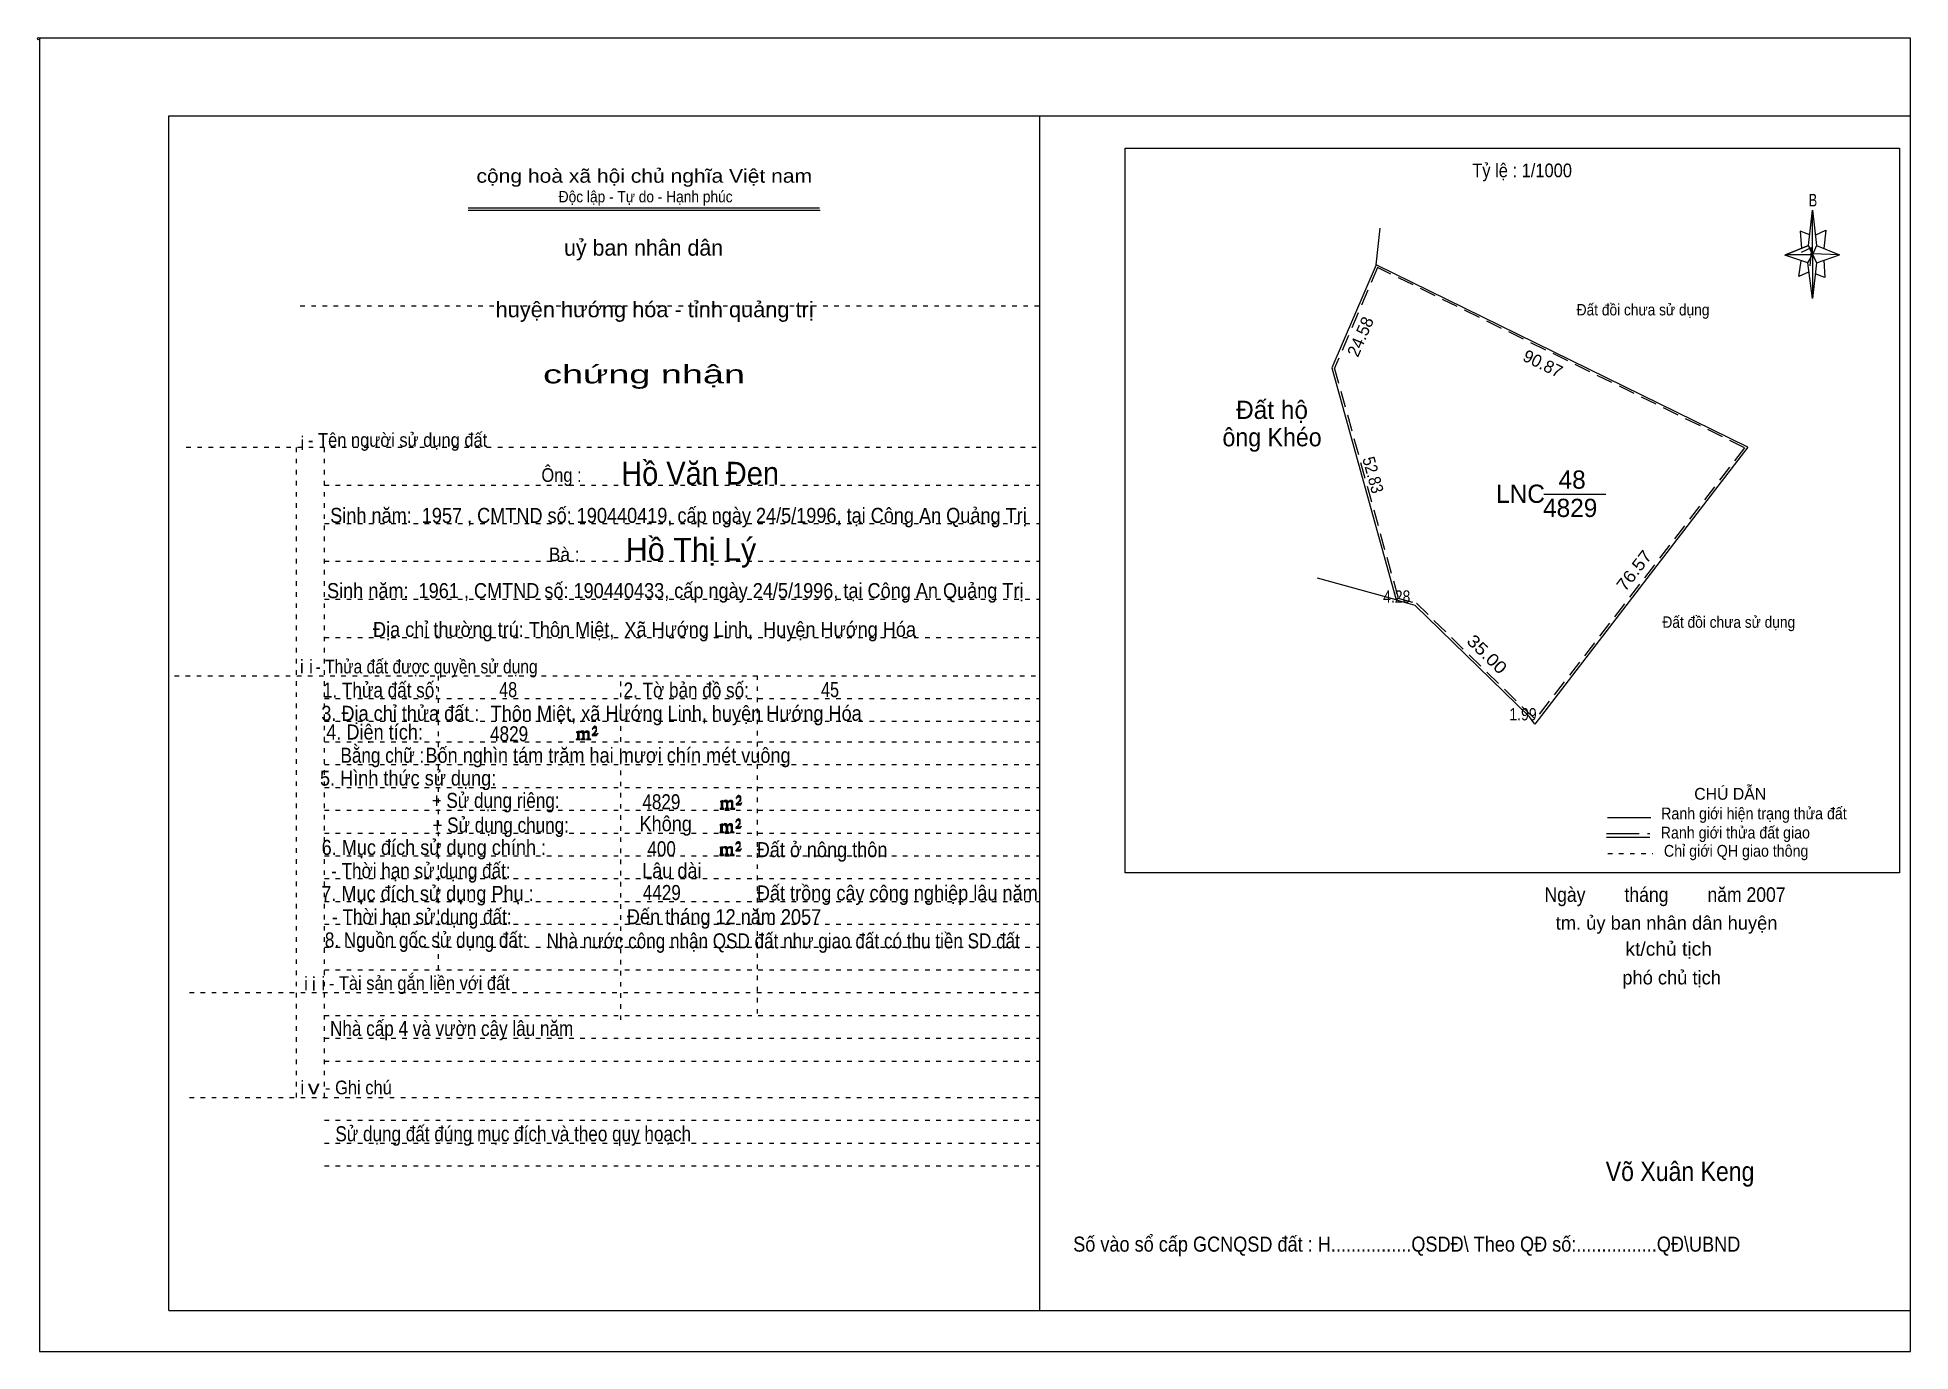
# Model space of a CAD drawing. Header units: centimetres. Extents: x -1.6 to 39.5, y -3.3 to 25.5.
import ezdxf
from ezdxf.enums import TextEntityAlignment as Align

# ---------------------------------------------------------------- set-up
doc = ezdxf.new("R2010")
doc.units = ezdxf.units.CM
doc.header["$LTSCALE"] = 0.12
for name, pattern in [('DOTTED', [1.5, 0.3, -1.2]), ('LONG_DASHED', [7.5, 6, -1.5]), ('MEDIUM_DASHED', [4.5, 3, -1.5])]:
    doc.linetypes.add(name, pattern=pattern)
for name, color, linetype, lineweight in [('1', 7, 'DOTTED', 13), ('10', 7, 'Continuous', 13), ('13', 7, 'Continuous', 13), ('4', 7, 'Continuous', 13), ('5', 7, 'Continuous', 13), ('50', 7, 'Continuous', 13)]:
    doc.layers.add(name, color=color, linetype=linetype, lineweight=lineweight)
doc.layers.add('30', color=7, linetype='Continuous')

msp = doc.modelspace()

# ---------------------------------------------------------------- hatches: boundary and pattern name
at = {"layer": '50'}
for points in [[(10.27, 10.13), (10.27, 10.12), (10.27, 10.11), (10.25, 10.11), (10.24, 10.11), (10.24, 10.1), (10.33, 10.1), (10.33, 10.11), (10.32, 10.11), (10.31, 10.11), (10.31, 10.12), (10.31, 10.13), (10.31, 10.24), (10.31, 10.25), (10.32, 10.26), (10.34, 10.26), (10.35, 10.26), (10.36, 10.26), (10.37, 10.25), (10.39, 10.22), (10.39, 10.13), (10.37, 10.12), (10.37, 10.11), (10.36, 10.11), (10.35, 10.11), (10.35, 10.1), (10.44, 10.1), (10.44, 10.11), (10.43, 10.11), (10.42, 10.11), (10.42, 10.12), (10.42, 10.13), (10.42, 10.24), (10.44, 10.26), (10.45, 10.26), (10.46, 10.26), (10.49, 10.26), (10.49, 10.25), (10.5, 10.24), (10.5, 10.22), (10.5, 10.13), (10.5, 10.12), (10.49, 10.11), (10.49, 10.11), (10.47, 10.11), (10.47, 10.1), (10.56, 10.1), (10.56, 10.11), (10.55, 10.11), (10.54, 10.11), (10.53, 10.12), (10.53, 10.13), (10.53, 10.2), (10.53, 10.25), (10.53, 10.26), (10.52, 10.27), (10.5, 10.28), (10.47, 10.28), (10.46, 10.28), (10.44, 10.27), (10.41, 10.25), (10.41, 10.26), (10.4, 10.28), (10.39, 10.28), (10.37, 10.28), (10.35, 10.28), (10.34, 10.28), (10.32, 10.26), (10.31, 10.26), (10.31, 10.25), (10.31, 10.25), (10.31, 10.26), (10.31, 10.28), (10.24, 10.26), (10.24, 10.26), (10.25, 10.26), (10.27, 10.25), (10.27, 10.24), (10.27, 10.23)], [(10.69, 10.19), (10.72, 10.24), (10.72, 10.24), (10.71, 10.22), (10.69, 10.22), (10.68, 10.22), (10.63, 10.22), (10.66, 10.26), (10.67, 10.27), (10.69, 10.28), (10.69, 10.3), (10.69, 10.32), (10.69, 10.34), (10.69, 10.35), (10.69, 10.37), (10.68, 10.38), (10.67, 10.38), (10.66, 10.39), (10.65, 10.39), (10.63, 10.38), (10.63, 10.38), (10.62, 10.37), (10.61, 10.35), (10.59, 10.33), (10.61, 10.33), (10.61, 10.35), (10.62, 10.35), (10.63, 10.36), (10.65, 10.36), (10.66, 10.36), (10.67, 10.35), (10.68, 10.35), (10.68, 10.32), (10.68, 10.3), (10.66, 10.28), (10.66, 10.26), (10.65, 10.25), (10.59, 10.2), (10.59, 10.19)], [(13.42, 8.61), (13.42, 8.6), (13.42, 8.59), (13.41, 8.59), (13.4, 8.59), (13.4, 8.57), (13.48, 8.57), (13.48, 8.59), (13.47, 8.59), (13.46, 8.59), (13.46, 8.6), (13.46, 8.61), (13.46, 8.72), (13.46, 8.73), (13.47, 8.74), (13.5, 8.74), (13.51, 8.74), (13.52, 8.74), (13.53, 8.73), (13.54, 8.69), (13.54, 8.61), (13.53, 8.6), (13.53, 8.59), (13.52, 8.59), (13.51, 8.59), (13.51, 8.57), (13.6, 8.57), (13.6, 8.59), (13.58, 8.59), (13.57, 8.59), (13.57, 8.6), (13.57, 8.61), (13.57, 8.72), (13.6, 8.74), (13.61, 8.74), (13.62, 8.74), (13.64, 8.74), (13.64, 8.73), (13.65, 8.72), (13.65, 8.69), (13.65, 8.61), (13.65, 8.6), (13.64, 8.59), (13.64, 8.59), (13.63, 8.59), (13.63, 8.57), (13.72, 8.57), (13.72, 8.59), (13.7, 8.59), (13.69, 8.59), (13.68, 8.6), (13.68, 8.61), (13.68, 8.68), (13.68, 8.73), (13.68, 8.74), (13.67, 8.75), (13.65, 8.76), (13.63, 8.76), (13.62, 8.76), (13.6, 8.75), (13.56, 8.73), (13.56, 8.74), (13.55, 8.76), (13.54, 8.76), (13.53, 8.76), (13.51, 8.76), (13.5, 8.76), (13.47, 8.74), (13.46, 8.74), (13.46, 8.73), (13.46, 8.73), (13.46, 8.74), (13.46, 8.76), (13.4, 8.74), (13.4, 8.74), (13.41, 8.74), (13.42, 8.73), (13.42, 8.72), (13.42, 8.71)], [(13.85, 8.67), (13.87, 8.72), (13.87, 8.72), (13.86, 8.69), (13.85, 8.69), (13.84, 8.69), (13.78, 8.69), (13.82, 8.74), (13.83, 8.75), (13.85, 8.76), (13.85, 8.78), (13.85, 8.79), (13.85, 8.82), (13.85, 8.83), (13.85, 8.85), (13.84, 8.86), (13.83, 8.86), (13.82, 8.87), (13.8, 8.87), (13.78, 8.86), (13.78, 8.86), (13.77, 8.85), (13.76, 8.83), (13.75, 8.81), (13.76, 8.81), (13.76, 8.83), (13.77, 8.83), (13.78, 8.84), (13.8, 8.84), (13.82, 8.84), (13.83, 8.83), (13.84, 8.83), (13.84, 8.79), (13.84, 8.78), (13.82, 8.76), (13.82, 8.74), (13.8, 8.73), (13.75, 8.68), (13.75, 8.67)], [(13.41, 8.09), (13.41, 8.08), (13.41, 8.07), (13.4, 8.07), (13.39, 8.07), (13.39, 8.06), (13.48, 8.06), (13.48, 8.07), (13.47, 8.07), (13.45, 8.07), (13.45, 8.08), (13.45, 8.09), (13.45, 8.2), (13.45, 8.21), (13.47, 8.23), (13.49, 8.23), (13.5, 8.23), (13.51, 8.23), (13.52, 8.21), (13.53, 8.18), (13.53, 8.09), (13.52, 8.08), (13.52, 8.07), (13.51, 8.07), (13.5, 8.07), (13.5, 8.06), (13.59, 8.06), (13.59, 8.07), (13.58, 8.07), (13.57, 8.07), (13.57, 8.08), (13.57, 8.09), (13.57, 8.2), (13.59, 8.23), (13.6, 8.23), (13.61, 8.23), (13.63, 8.23), (13.63, 8.21), (13.64, 8.2), (13.64, 8.18), (13.64, 8.09), (13.64, 8.08), (13.63, 8.07), (13.63, 8.07), (13.62, 8.07), (13.62, 8.06), (13.71, 8.06), (13.71, 8.07), (13.7, 8.07), (13.69, 8.07), (13.67, 8.08), (13.67, 8.09), (13.67, 8.17), (13.67, 8.21), (13.67, 8.23), (13.66, 8.24), (13.64, 8.25), (13.62, 8.25), (13.61, 8.25), (13.59, 8.24), (13.55, 8.21), (13.55, 8.23), (13.54, 8.25), (13.53, 8.25), (13.52, 8.25), (13.5, 8.25), (13.49, 8.25), (13.47, 8.23), (13.45, 8.23), (13.45, 8.21), (13.45, 8.21), (13.45, 8.23), (13.45, 8.25), (13.39, 8.23), (13.39, 8.23), (13.4, 8.23), (13.41, 8.21), (13.41, 8.2), (13.41, 8.19)], [(13.84, 8.16), (13.86, 8.2), (13.86, 8.2), (13.85, 8.18), (13.84, 8.18), (13.83, 8.18), (13.77, 8.18), (13.81, 8.23), (13.82, 8.24), (13.84, 8.25), (13.84, 8.27), (13.84, 8.28), (13.84, 8.3), (13.84, 8.31), (13.84, 8.34), (13.83, 8.35), (13.82, 8.35), (13.81, 8.36), (13.8, 8.36), (13.77, 8.35), (13.77, 8.35), (13.76, 8.34), (13.75, 8.31), (13.74, 8.29), (13.75, 8.29), (13.75, 8.31), (13.76, 8.31), (13.77, 8.33), (13.8, 8.33), (13.81, 8.33), (13.82, 8.31), (13.83, 8.31), (13.83, 8.28), (13.83, 8.27), (13.81, 8.25), (13.81, 8.23), (13.8, 8.21), (13.74, 8.17), (13.74, 8.16)], [(13.84, 7.66), (13.86, 7.71), (13.86, 7.71), (13.85, 7.68), (13.84, 7.68), (13.83, 7.68), (13.77, 7.68), (13.81, 7.73), (13.82, 7.74), (13.84, 7.75), (13.84, 7.77), (13.84, 7.78), (13.84, 7.81), (13.84, 7.82), (13.84, 7.84), (13.83, 7.85), (13.82, 7.85), (13.81, 7.86), (13.79, 7.86), (13.77, 7.85), (13.77, 7.85), (13.76, 7.84), (13.75, 7.82), (13.74, 7.8), (13.75, 7.8), (13.75, 7.82), (13.76, 7.82), (13.77, 7.83), (13.79, 7.83), (13.81, 7.83), (13.82, 7.82), (13.83, 7.82), (13.83, 7.78), (13.83, 7.77), (13.81, 7.75), (13.81, 7.73), (13.79, 7.72), (13.74, 7.67), (13.74, 7.66)], [(13.41, 7.6), (13.41, 7.59), (13.41, 7.58), (13.4, 7.58), (13.39, 7.58), (13.39, 7.56), (13.47, 7.56), (13.47, 7.58), (13.46, 7.58), (13.45, 7.58), (13.45, 7.59), (13.45, 7.6), (13.45, 7.71), (13.45, 7.72), (13.46, 7.73), (13.49, 7.73), (13.5, 7.73), (13.51, 7.73), (13.52, 7.72), (13.53, 7.68), (13.53, 7.6), (13.52, 7.59), (13.52, 7.58), (13.51, 7.58), (13.5, 7.58), (13.5, 7.56), (13.59, 7.56), (13.59, 7.58), (13.57, 7.58), (13.56, 7.58), (13.56, 7.59), (13.56, 7.6), (13.56, 7.71), (13.59, 7.73), (13.6, 7.73), (13.61, 7.73), (13.63, 7.73), (13.63, 7.72), (13.64, 7.71), (13.64, 7.68), (13.64, 7.6), (13.64, 7.59), (13.63, 7.58), (13.63, 7.58), (13.62, 7.58), (13.62, 7.56), (13.71, 7.56), (13.71, 7.58), (13.69, 7.58), (13.68, 7.58), (13.67, 7.59), (13.67, 7.6), (13.67, 7.67), (13.67, 7.72), (13.67, 7.73), (13.66, 7.74), (13.64, 7.75), (13.62, 7.75), (13.61, 7.75), (13.59, 7.74), (13.55, 7.72), (13.55, 7.73), (13.54, 7.75), (13.53, 7.75), (13.52, 7.75), (13.5, 7.75), (13.49, 7.75), (13.46, 7.73), (13.45, 7.73), (13.45, 7.72), (13.45, 7.72), (13.45, 7.73), (13.45, 7.75), (13.39, 7.73), (13.39, 7.73), (13.4, 7.73), (13.41, 7.72), (13.41, 7.71), (13.41, 7.7)]]:
    msp.add_hatch(color=256, dxfattribs=at).paths.add_polyline_path(points)

# ---------------------------------------------------------------- linework, layer by layer
at = {"layer": '1', "linetype": 'Continuous'}
for p, q in [((1.31, -2.42), (1.31, 23.78)), ((1.31, 23.78), (39.51, 23.78)), ((20.41, -2.42), (20.41, 23.78)), ((39.51, -2.42), (39.51, 23.78)), ((7.87, 21.76), (15.58, 21.76)), ((7.87, 21.71), (15.59, 21.71)), ((37.26, 20.55), (36.75, 20.72)), ((1.31, -2.42), (39.51, -2.42))]:
    msp.add_line(p, q, dxfattribs=at)
at = {"layer": '1'}
for p, q in [((4.19, 19.61), (20.41, 19.61)), ((1.69, 16.51), (20.41, 16.51)), ((4.11, 2.25), (4.11, 16.51)), ((4.72, 2.25), (4.72, 16.51)), ((4.72, 15.68), (20.41, 15.68)), ((4.72, 14.84), (20.41, 14.84)), ((4.72, 14.01), (20.41, 14.01)), ((4.72, 13.18), (20.41, 13.18)), ((4.72, 12.34), (20.41, 12.34)), ((1.43, 11.5), (20.41, 11.5)), ((7.22, 5.05), (7.22, 11.5)), ((11.22, 3.95), (11.22, 11.5)), ((14.22, 4.09), (14.22, 11.5)), ((4.72, 11), (20.41, 11)), ((4.72, 10.5), (20.41, 10.5)), ((4.72, 10.05), (20.41, 10.05)), ((4.72, 9.55), (20.41, 9.55)), ((4.72, 9.05), (20.41, 9.05)), ((4.72, 8.55), (20.41, 8.55)), ((4.72, 8.05), (20.41, 8.05)), ((4.72, 7.55), (20.41, 7.55)), ((4.72, 7.05), (20.41, 7.05)), ((4.72, 6.55), (20.41, 6.55)), ((4.72, 6.05), (20.41, 6.05)), ((4.72, 5.55), (20.41, 5.55)), ((4.72, 5.05), (20.41, 5.05)), ((1.76, 4.55), (20.41, 4.55)), ((4.72, 4.05), (20.41, 4.05)), ((4.72, 3.55), (20.41, 3.55)), ((4.72, 3.05), (20.41, 3.05)), ((1.76, 2.25), (20.41, 2.25)), ((4.72, 1.75), (20.41, 1.75)), ((4.72, 1.25), (20.41, 1.25)), ((4.72, 0.75), (20.41, 0.75))]:
    msp.add_line(p, q, dxfattribs=at)
at = {"layer": '1', "linetype": 'Continuous'}
msp.add_lwpolyline([(-1.53, -3.32), (39.51, -3.32), (39.51, 25.48), (-1.53, 25.48)], close=True, dxfattribs=at)
msp.add_lwpolyline([(37.27, 20.35), (37.06, 20.25), (37.11, 20.6)], dxfattribs=at)
at = {"layer": '10'}
for p, q in [((27.79, 20.51), (27.88, 21.31)), ((27.79, 20.51), (26.82, 18.25)), ((35.94, 16.51), (27.79, 20.51)), ((26.82, 18.25), (28.23, 13.16)), ((35.94, 16.51), (31.27, 10.44)), ((28.23, 13.16), (26.5, 13.64)), ((31.27, 10.44), (31.15, 10.6))]:
    msp.add_line(p, q, dxfattribs=at)
at = {"layer": '10', "linetype": 'MEDIUM_DASHED'}
for p, q in [((26.87, 18.26), (28.28, 13.17)), ((35.87, 16.5), (31.28, 10.54))]:
    msp.add_line(p, q, dxfattribs=at)
for points in [[(35.87, 16.5), (27.82, 20.45), (26.87, 18.23)], [(28.24, 13.21), (28.67, 13.09), (31.28, 10.54)]]:
    msp.add_lwpolyline(points, dxfattribs=at)
at = {"layer": '10'}
msp.add_lwpolyline([(28.23, 13.16), (28.64, 13.05), (31.15, 10.6)], dxfattribs=at)
at = {"layer": '13'}
msp.add_line((31.47, 15.48), (32.83, 15.48), dxfattribs=at)
at = {"layer": '4'}
for p, q in [((32.86, 8.39), (33.81, 8.39)), ((32.84, 7.96), (33.79, 7.96))]:
    msp.add_line(p, q, dxfattribs=at)
at = {"layer": '4', "linetype": 'LONG_DASHED'}
msp.add_line((32.84, 8.04), (33.79, 8.04), dxfattribs=at)
at = {"layer": '4', "linetype": 'DOTTED'}
msp.add_line((32.87, 7.6), (33.86, 7.6), dxfattribs=at)
at = {"layer": '4'}
msp.add_lwpolyline([(22.28, 23.07), (39.27, 23.07), (39.27, 7.18), (22.28, 7.18)], close=True, dxfattribs=at)
msp.add_circle((-1.55, 25.47), 0.025, dxfattribs=at)
at = {"layer": '5'}
for p, q in [((37.27, 20.93), (37.36, 21.71)), ((37.45, 20.55), (37.36, 19.77)), ((37.45, 20.93), (37.95, 20.73)), ((37.61, 20.61), (37.63, 20.23)), ((37.63, 20.23), (37.42, 20.31))]:
    msp.add_line(p, q, dxfattribs=at)
for points in [[(37.36, 21.71), (37.45, 20.93), (37.36, 20.73)], [(37.36, 20.73), (36.77, 20.73), (37.27, 20.93), (37.45, 20.55), (37.95, 20.73), (37.36, 20.75)], [(37.36, 20.73), (37.36, 19.77), (37.26, 20.55)]]:
    msp.add_lwpolyline(points, close=True, dxfattribs=at)
for points in [[(37.3, 21.17), (37.09, 21.25), (37.12, 20.87)], [(37.43, 21.17), (37.65, 21.27), (37.61, 20.87)], [(37.36, 20.73), (37.27, 20.93), (36.77, 20.73)], [(37.12, 20.79), (37.34, 20.89), (37.3, 20.49)], [(37.36, 20.73), (37.45, 20.55), (37.95, 20.73)]]:
    msp.add_lwpolyline(points, dxfattribs=at)
at = {"layer": '50'}
for points in [[(10.27, 10.13), (10.27, 10.12), (10.27, 10.11), (10.25, 10.11), (10.24, 10.11), (10.24, 10.1), (10.33, 10.1), (10.33, 10.11), (10.32, 10.11), (10.31, 10.11), (10.31, 10.12), (10.31, 10.13), (10.31, 10.24), (10.31, 10.25), (10.32, 10.26), (10.34, 10.26), (10.35, 10.26), (10.36, 10.26), (10.37, 10.25), (10.39, 10.22), (10.39, 10.13), (10.37, 10.12), (10.37, 10.11), (10.36, 10.11), (10.35, 10.11), (10.35, 10.1), (10.44, 10.1), (10.44, 10.11), (10.43, 10.11), (10.42, 10.11), (10.42, 10.12), (10.42, 10.13), (10.42, 10.24), (10.44, 10.26), (10.45, 10.26), (10.46, 10.26), (10.49, 10.26), (10.49, 10.25), (10.5, 10.24), (10.5, 10.22), (10.5, 10.13), (10.5, 10.12), (10.49, 10.11), (10.49, 10.11), (10.47, 10.11), (10.47, 10.1), (10.56, 10.1), (10.56, 10.11), (10.55, 10.11), (10.54, 10.11), (10.53, 10.12), (10.53, 10.13), (10.53, 10.2), (10.53, 10.25), (10.53, 10.26), (10.52, 10.27), (10.5, 10.28), (10.47, 10.28), (10.46, 10.28), (10.44, 10.27), (10.41, 10.25), (10.41, 10.26), (10.4, 10.28), (10.39, 10.28), (10.37, 10.28), (10.35, 10.28), (10.34, 10.28), (10.32, 10.26), (10.31, 10.26), (10.31, 10.25), (10.31, 10.25), (10.31, 10.26), (10.31, 10.28), (10.24, 10.26), (10.24, 10.26), (10.25, 10.26), (10.27, 10.25), (10.27, 10.24), (10.27, 10.23)], [(10.69, 10.19), (10.72, 10.24), (10.72, 10.24), (10.71, 10.22), (10.69, 10.22), (10.68, 10.22), (10.63, 10.22), (10.66, 10.26), (10.67, 10.27), (10.69, 10.28), (10.69, 10.3), (10.69, 10.32), (10.69, 10.34), (10.69, 10.35), (10.69, 10.37), (10.68, 10.38), (10.67, 10.38), (10.66, 10.39), (10.65, 10.39), (10.63, 10.38), (10.63, 10.38), (10.62, 10.37), (10.61, 10.35), (10.59, 10.33), (10.61, 10.33), (10.61, 10.35), (10.62, 10.35), (10.63, 10.36), (10.65, 10.36), (10.66, 10.36), (10.67, 10.35), (10.68, 10.35), (10.68, 10.32), (10.68, 10.3), (10.66, 10.28), (10.66, 10.26), (10.65, 10.25), (10.59, 10.2), (10.59, 10.19)], [(13.42, 8.61), (13.42, 8.6), (13.42, 8.59), (13.41, 8.59), (13.4, 8.59), (13.4, 8.57), (13.48, 8.57), (13.48, 8.59), (13.47, 8.59), (13.46, 8.59), (13.46, 8.6), (13.46, 8.61), (13.46, 8.72), (13.46, 8.73), (13.47, 8.74), (13.5, 8.74), (13.51, 8.74), (13.52, 8.74), (13.53, 8.73), (13.54, 8.69), (13.54, 8.61), (13.53, 8.6), (13.53, 8.59), (13.52, 8.59), (13.51, 8.59), (13.51, 8.57), (13.6, 8.57), (13.6, 8.59), (13.58, 8.59), (13.57, 8.59), (13.57, 8.6), (13.57, 8.61), (13.57, 8.72), (13.6, 8.74), (13.61, 8.74), (13.62, 8.74), (13.64, 8.74), (13.64, 8.73), (13.65, 8.72), (13.65, 8.69), (13.65, 8.61), (13.65, 8.6), (13.64, 8.59), (13.64, 8.59), (13.63, 8.59), (13.63, 8.57), (13.72, 8.57), (13.72, 8.59), (13.7, 8.59), (13.69, 8.59), (13.68, 8.6), (13.68, 8.61), (13.68, 8.68), (13.68, 8.73), (13.68, 8.74), (13.67, 8.75), (13.65, 8.76), (13.63, 8.76), (13.62, 8.76), (13.6, 8.75), (13.56, 8.73), (13.56, 8.74), (13.55, 8.76), (13.54, 8.76), (13.53, 8.76), (13.51, 8.76), (13.5, 8.76), (13.47, 8.74), (13.46, 8.74), (13.46, 8.73), (13.46, 8.73), (13.46, 8.74), (13.46, 8.76), (13.4, 8.74), (13.4, 8.74), (13.41, 8.74), (13.42, 8.73), (13.42, 8.72), (13.42, 8.71)], [(13.85, 8.67), (13.87, 8.72), (13.87, 8.72), (13.86, 8.69), (13.85, 8.69), (13.84, 8.69), (13.78, 8.69), (13.82, 8.74), (13.83, 8.75), (13.85, 8.76), (13.85, 8.78), (13.85, 8.79), (13.85, 8.82), (13.85, 8.83), (13.85, 8.85), (13.84, 8.86), (13.83, 8.86), (13.82, 8.87), (13.8, 8.87), (13.78, 8.86), (13.78, 8.86), (13.77, 8.85), (13.76, 8.83), (13.75, 8.81), (13.76, 8.81), (13.76, 8.83), (13.77, 8.83), (13.78, 8.84), (13.8, 8.84), (13.82, 8.84), (13.83, 8.83), (13.84, 8.83), (13.84, 8.79), (13.84, 8.78), (13.82, 8.76), (13.82, 8.74), (13.8, 8.73), (13.75, 8.68), (13.75, 8.67)], [(13.41, 8.09), (13.41, 8.08), (13.41, 8.07), (13.4, 8.07), (13.39, 8.07), (13.39, 8.06), (13.48, 8.06), (13.48, 8.07), (13.47, 8.07), (13.45, 8.07), (13.45, 8.08), (13.45, 8.09), (13.45, 8.2), (13.45, 8.21), (13.47, 8.23), (13.49, 8.23), (13.5, 8.23), (13.51, 8.23), (13.52, 8.21), (13.53, 8.18), (13.53, 8.09), (13.52, 8.08), (13.52, 8.07), (13.51, 8.07), (13.5, 8.07), (13.5, 8.06), (13.59, 8.06), (13.59, 8.07), (13.58, 8.07), (13.57, 8.07), (13.57, 8.08), (13.57, 8.09), (13.57, 8.2), (13.59, 8.23), (13.6, 8.23), (13.61, 8.23), (13.63, 8.23), (13.63, 8.21), (13.64, 8.2), (13.64, 8.18), (13.64, 8.09), (13.64, 8.08), (13.63, 8.07), (13.63, 8.07), (13.62, 8.07), (13.62, 8.06), (13.71, 8.06), (13.71, 8.07), (13.7, 8.07), (13.69, 8.07), (13.67, 8.08), (13.67, 8.09), (13.67, 8.17), (13.67, 8.21), (13.67, 8.23), (13.66, 8.24), (13.64, 8.25), (13.62, 8.25), (13.61, 8.25), (13.59, 8.24), (13.55, 8.21), (13.55, 8.23), (13.54, 8.25), (13.53, 8.25), (13.52, 8.25), (13.5, 8.25), (13.49, 8.25), (13.47, 8.23), (13.45, 8.23), (13.45, 8.21), (13.45, 8.21), (13.45, 8.23), (13.45, 8.25), (13.39, 8.23), (13.39, 8.23), (13.4, 8.23), (13.41, 8.21), (13.41, 8.2), (13.41, 8.19)], [(13.84, 8.16), (13.86, 8.2), (13.86, 8.2), (13.85, 8.18), (13.84, 8.18), (13.83, 8.18), (13.77, 8.18), (13.81, 8.23), (13.82, 8.24), (13.84, 8.25), (13.84, 8.27), (13.84, 8.28), (13.84, 8.3), (13.84, 8.31), (13.84, 8.34), (13.83, 8.35), (13.82, 8.35), (13.81, 8.36), (13.8, 8.36), (13.77, 8.35), (13.77, 8.35), (13.76, 8.34), (13.75, 8.31), (13.74, 8.29), (13.75, 8.29), (13.75, 8.31), (13.76, 8.31), (13.77, 8.33), (13.8, 8.33), (13.81, 8.33), (13.82, 8.31), (13.83, 8.31), (13.83, 8.28), (13.83, 8.27), (13.81, 8.25), (13.81, 8.23), (13.8, 8.21), (13.74, 8.17), (13.74, 8.16)], [(13.84, 7.66), (13.86, 7.71), (13.86, 7.71), (13.85, 7.68), (13.84, 7.68), (13.83, 7.68), (13.77, 7.68), (13.81, 7.73), (13.82, 7.74), (13.84, 7.75), (13.84, 7.77), (13.84, 7.78), (13.84, 7.81), (13.84, 7.82), (13.84, 7.84), (13.83, 7.85), (13.82, 7.85), (13.81, 7.86), (13.79, 7.86), (13.77, 7.85), (13.77, 7.85), (13.76, 7.84), (13.75, 7.82), (13.74, 7.8), (13.75, 7.8), (13.75, 7.82), (13.76, 7.82), (13.77, 7.83), (13.79, 7.83), (13.81, 7.83), (13.82, 7.82), (13.83, 7.82), (13.83, 7.78), (13.83, 7.77), (13.81, 7.75), (13.81, 7.73), (13.79, 7.72), (13.74, 7.67), (13.74, 7.66)], [(13.41, 7.6), (13.41, 7.59), (13.41, 7.58), (13.4, 7.58), (13.39, 7.58), (13.39, 7.56), (13.47, 7.56), (13.47, 7.58), (13.46, 7.58), (13.45, 7.58), (13.45, 7.59), (13.45, 7.6), (13.45, 7.71), (13.45, 7.72), (13.46, 7.73), (13.49, 7.73), (13.5, 7.73), (13.51, 7.73), (13.52, 7.72), (13.53, 7.68), (13.53, 7.6), (13.52, 7.59), (13.52, 7.58), (13.51, 7.58), (13.5, 7.58), (13.5, 7.56), (13.59, 7.56), (13.59, 7.58), (13.57, 7.58), (13.56, 7.58), (13.56, 7.59), (13.56, 7.6), (13.56, 7.71), (13.59, 7.73), (13.6, 7.73), (13.61, 7.73), (13.63, 7.73), (13.63, 7.72), (13.64, 7.71), (13.64, 7.68), (13.64, 7.6), (13.64, 7.59), (13.63, 7.58), (13.63, 7.58), (13.62, 7.58), (13.62, 7.56), (13.71, 7.56), (13.71, 7.58), (13.69, 7.58), (13.68, 7.58), (13.67, 7.59), (13.67, 7.6), (13.67, 7.67), (13.67, 7.72), (13.67, 7.73), (13.66, 7.74), (13.64, 7.75), (13.62, 7.75), (13.61, 7.75), (13.59, 7.74), (13.55, 7.72), (13.55, 7.73), (13.54, 7.75), (13.53, 7.75), (13.52, 7.75), (13.5, 7.75), (13.49, 7.75), (13.46, 7.73), (13.45, 7.73), (13.45, 7.72), (13.45, 7.72), (13.45, 7.73), (13.45, 7.75), (13.39, 7.73), (13.39, 7.73), (13.4, 7.73), (13.41, 7.72), (13.41, 7.71), (13.41, 7.7)]]:
    msp.add_lwpolyline(points, close=True, dxfattribs=at)

# ---------------------------------------------------------------- texts
at = {"layer": '1'}
for s, height, width, p in [('cộng hoà xã hội chủ nghĩa Việt nam', 0.3, 1.15, (11.735, 22.31)), ('Độc lập - Tự do - Hạnh phúc', 0.25, 0.9, (11.765, 21.88)), ('chứng nhận', 0.4, 1.55, (11.73, 17.91)), ('- Tên người sử dụng đất', 0.3, 0.9, (6.325, 16.52)), ('- Thửa đất được quyền sử dụng', 0.3, 0.85, (6.96, 11.55)), ('- Tài sản gắn liền với đất ', 0.3, 0.9, (6.85, 4.61)), ('v', 0.3, 1.3, (4.485, 2.32)), ('- Ghi chú', 0.3, 0.9, (5.465, 2.32))]:
    msp.add_text(s, height=height, dxfattribs=dict(at, width=width)).set_placement(p, align=Align.CENTER)
for s, height, p in [('uỷ ban nhân dân', 0.35, (11.72, 20.71)), ('i', 0.3, (4.235, 16.45)), ('i', 0.3, (4.225, 11.55)), ('i', 0.3, (4.425, 11.55)), ('i', 0.3, (4.315, 4.6)), ('i', 0.3, (4.485, 4.59)), ('i', 0.3, (4.695, 4.6)), ('i', 0.3, (4.235, 2.32))]:
    msp.add_text(s, height=height, dxfattribs=at).set_placement(p, align=Align.CENTER)
at = {"layer": '10'}
for s, height, width, p in [('Tỷ lệ : 1/1000', 0.3, 0.9, (30.99, 22.43)), ('Đất đồi chưa sử dụng ', 0.25, 0.9, (33.685, 19.4)), ('ông Khéo', 0.4, 0.95, (25.505, 16.53)), ('Hồ Văn Đen', 0.5, 0.95, (12.96, 15.69)), ('Đất đồi chưa sử dụng ', 0.25, 0.9, (35.565, 12.55)), ('Võ Xuân Keng', 0.42, 0.9, (34.455, 0.42))]:
    msp.add_text(s, height=height, dxfattribs=dict(at, width=width)).set_placement(p, align=Align.CENTER)
for s, height, p in [('Đất hộ', 0.4, (25.505, 17.13)), ('Hồ Thị Lý', 0.5, (12.76, 14.02))]:
    msp.add_text(s, height=height, dxfattribs=at).set_placement(p, align=Align.CENTER)
msp.add_text('LNC', height=0.4, dxfattribs=at).set_placement((31.49, 15.29), align=Align.RIGHT)
for s, p in [('48', (31.79, 15.6)), ('4829', (31.45, 14.98))]:
    msp.add_text(s, height=0.4, dxfattribs=at).set_placement(p)
at = {"layer": '30'}
for s, rotation, p in [('24.58', 66.804, (27.567, 18.882)), ('90.87', 333.869, (31.386, 18.221))]:
    msp.add_text(s, height=0.27, rotation=rotation, dxfattribs=at).set_placement(p, align=Align.CENTER)
for s, height, rotation, width, p in [('52.83', 0.2699, 285.501, 0.9, (27.592, 15.866)), ('76.57', 0.2699, 52.37, 1.1, (33.553, 13.723)), ('35.00', 0.27, 315.683, 1.15, (30.126, 11.873))]:
    msp.add_text(s, height=height, rotation=rotation, dxfattribs=dict(at, width=width)).set_placement(p, align=Align.CENTER)
at = {"layer": '30', "width": 0.85}
for s, p in [('4.28', (28.24, 13.1)), ('1.99', (31.01, 10.52))]:
    msp.add_text(s, height=0.27, dxfattribs=at).set_placement(p, align=Align.CENTER)
at = {"layer": '4'}
msp.add_text('CHÚ DẪN', height=0.2591, dxfattribs=at).set_placement((35.555, 8.78), align=Align.CENTER)
at = {"layer": '4', "width": 0.9}
for s, p in [('Ranh giới hiện trạng thửa đất', (36.075, 8.35)), ('Ranh giới thửa đất giao ', (35.71, 7.93)), ('Chỉ giới QH giao thông', (35.685, 7.53))]:
    msp.add_text(s, height=0.2591, dxfattribs=at).set_placement(p, align=Align.CENTER)
at = {"layer": '5', "width": 0.75}
msp.add_text('B', height=0.276, dxfattribs=at).set_placement((37.37, 21.79), align=Align.CENTER)
at = {"layer": '50'}
for s, height, width, p in [('  huyện hướng hóa - tỉnh quảng trị', 0.34, 1.05, (11.83, 19.36)), ('Ông :', 0.3, 0.9, (9.92, 15.75)), ('Sinh năm:  1957 , CMTND số: 190440419, cấp ngày 24/5/1996, tại Công An Quảng Trị', 0.33, 0.9, (12.485, 14.85)), ('Bà :', 0.3, 0.95, (9.98, 14.01)), ('Sinh năm:  1961 , CMTND số: 190440433, cấp ngày 24/5/1996, tại Công An Quảng Trị', 0.33, 0.9, (12.415, 13.2)), ('Địa chỉ thường trú: Thôn Miệt,  Xã Hướng Linh,  Huyện Hướng Hóa', 0.33, 0.9, (11.74, 12.35)), ('1. Thửa đất số:  ', 0.33, 0.85, (6.065, 11.02)), ('48', 0.33, 0.8, (8.75, 11.03)), ('2. Tờ bản đồ số:  ', 0.33, 0.85, (12.76, 11.02)), ('45', 0.33, 0.8, (15.81, 11.03)), ('3. Địa chỉ thửa đất : ', 0.33, 0.9, (6.44, 10.51)), ('Thôn Miệt, xã Hướng Linh, huyện Hướng Hóa', 0.33, 0.9, (12.435, 10.51)), ('4. Diện tích: ', 0.33, 0.9, (5.875, 10.1)), ('4829', 0.33, 0.85, (8.77, 10.06)), ('Bằng chữ :', 0.33, 0.85, (5.99, 9.59)), ('Bốn nghìn tám trăm hai mươi chín mét vuông', 0.33, 0.9, (10.94, 9.59)), ('5. Hình thức sử dụng:', 0.33, 0.9, (6.555, 9.09)), ('+ Sử dụng riêng:', 0.33, 0.85, (8.475, 8.6)), ('4829', 0.33, 0.85, (12.11, 8.57)), ('+ Sử dụng chung:', 0.33, 0.85, (8.585, 8.06)), ('Không', 0.33, 0.9, (12.205, 8.09)), ('6. Mục đích sử dụng chính :', 0.33, 0.9, (7.12, 7.57)), ('400', 0.33, 0.85, (12.115, 7.54)), ('Đất ở nông thôn', 0.33, 0.9, (15.635, 7.52)), ('- Thời hạn sử dụng đất:', 0.33, 0.85, (6.835, 7.06)), ('Lâu dài', 0.33, 0.9, (12.34, 7.06)), ('7. Mục đích sử dụng Phụ :', 0.33, 0.9, (6.98, 6.56)), ('4429', 0.33, 0.85, (12.12, 6.58)), ('Đất trồng cây công nghiệp lâu năm', 0.33, 0.9, (17.285, 6.57)), ('Ngày        tháng        năm 2007', 0.32, 0.9, (34.125, 6.54)), ('- Thời hạn sử dụng đất:', 0.33, 0.85, (6.855, 6.05)), ('Đến tháng 12 năm 2057', 0.33, 0.9, (13.485, 6.05)), ('8. Nguồn gốc sử dụng đất:', 0.33, 0.85, (6.95, 5.54)), ('Nhà nước công nhận QSD đất như giao đất có thu tiền SD đất ', 0.33, 0.85, (14.835, 5.52)), ('kt/chủ tịch', 0.3, 1.05, (34.205, 5.36)), ('Nhà cấp 4 và vườn cây lâu năm', 0.33, 0.85, (7.51, 3.6)), ('Sử dụng đất đúng mục đích và theo quy hoạch', 0.33, 0.85, (8.86, 1.29)), ('Số vào sổ cấp GCNQSD đất : H................QSDĐ\\ Theo QĐ số:................QĐ\\UBND', 0.33, 0.9, (28.46, -1.13))]:
    msp.add_text(s, height=height, dxfattribs=dict(at, width=width)).set_placement(p, align=Align.CENTER)
for s, p in [('tm. ủy ban nhân dân huyện ', (34.215, 5.93)), ('phó chủ tịch', (34.27, 4.73))]:
    msp.add_text(s, height=0.3, dxfattribs=at).set_placement(p, align=Align.CENTER)

doc.saveas('drawing.dxf')
